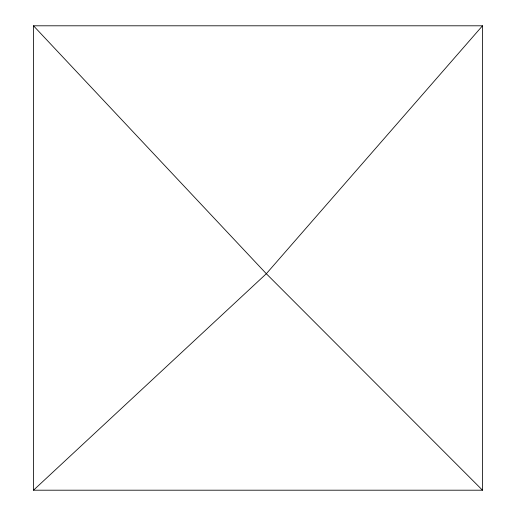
<?xml version="1.0" encoding="UTF-8"?>
<svg xmlns="http://www.w3.org/2000/svg" width="516" height="516" viewBox="0 0 516 516"><rect width="100%" height="100%" fill="white"/><g stroke="black" fill="none" stroke-linecap="round" stroke-linejoin="round"><path stroke-width="0.77" d="M482.492 25.8L266.327 273.725L33.508 490.2L33.508 25.8L482.492 25.8L482.492 490.2L33.508 490.2M482.492 490.2L266.327 273.725L33.508 25.8"/></g></svg>
